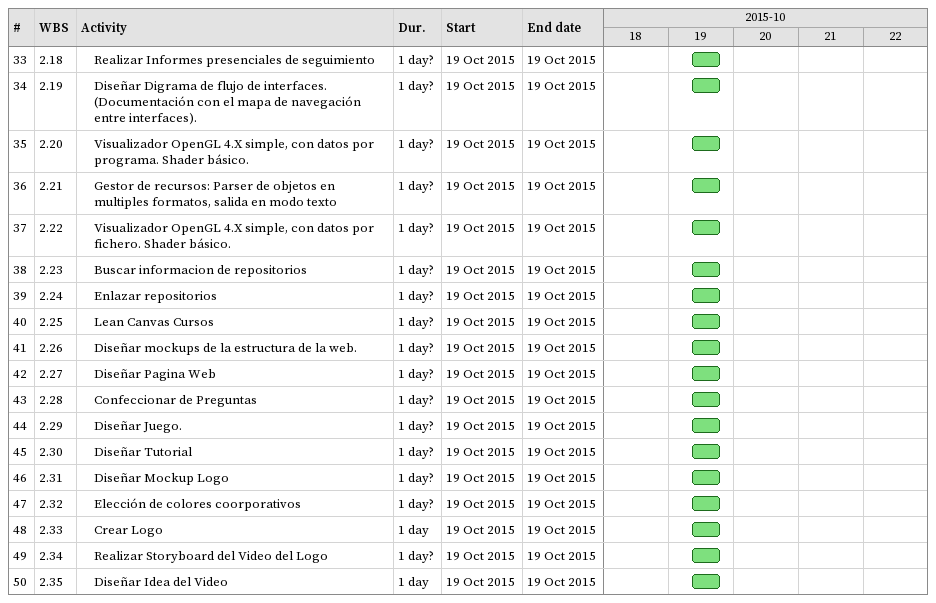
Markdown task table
| ID | WBS | Task | Duration | Start | Finish |
|---|---|---|---|---|---|
| 33 | 2.18 | Realizar Informes presenciales de seguimiento | 1d? | 2015-10-19 | 2015-10-19 |
| 34 | 2.19 | Diseñar Digrama de flujo de interfaces. (Documentación con el mapa de navegación entre interfaces). | 1d? | 2015-10-19 | 2015-10-19 |
| 35 | 2.20 | Visualizador OpenGL 4.X simple, con datos por programa. Shader básico. | 1d? | 2015-10-19 | 2015-10-19 |
| 36 | 2.21 | Gestor de recursos: Parser de objetos en multiples formatos, salida en modo texto | 1d? | 2015-10-19 | 2015-10-19 |
| 37 | 2.22 | Visualizador OpenGL 4.X simple, con datos por fichero. Shader básico. | 1d? | 2015-10-19 | 2015-10-19 |
| 38 | 2.23 | Buscar informacion de repositorios | 1d? | 2015-10-19 | 2015-10-19 |
| 39 | 2.24 | Enlazar repositorios | 1d? | 2015-10-19 | 2015-10-19 |
| 40 | 2.25 | Lean Canvas Cursos | 1d? | 2015-10-19 | 2015-10-19 |
| 41 | 2.26 | Diseñar mockups de la estructura de la web. | 1d? | 2015-10-19 | 2015-10-19 |
| 42 | 2.27 | Diseñar Pagina Web | 1d? | 2015-10-19 | 2015-10-19 |
| 43 | 2.28 | Confeccionar de Preguntas | 1d? | 2015-10-19 | 2015-10-19 |
| 44 | 2.29 | Diseñar Juego. | 1d? | 2015-10-19 | 2015-10-19 |
| 45 | 2.30 | Diseñar Tutorial | 1d? | 2015-10-19 | 2015-10-19 |
| 46 | 2.31 | Diseñar Mockup Logo | 1d? | 2015-10-19 | 2015-10-19 |
| 47 | 2.32 | Elección de colores coorporativos | 1d? | 2015-10-19 | 2015-10-19 |
| 48 | 2.33 | Crear Logo | 1d | 2015-10-19 | 2015-10-19 |
| 49 | 2.34 | Realizar Storyboard del Video del Logo | 1d? | 2015-10-19 | 2015-10-19 |
| 50 | 2.35 | Diseñar Idea del Video | 1d | 2015-10-19 | 2015-10-19 |
